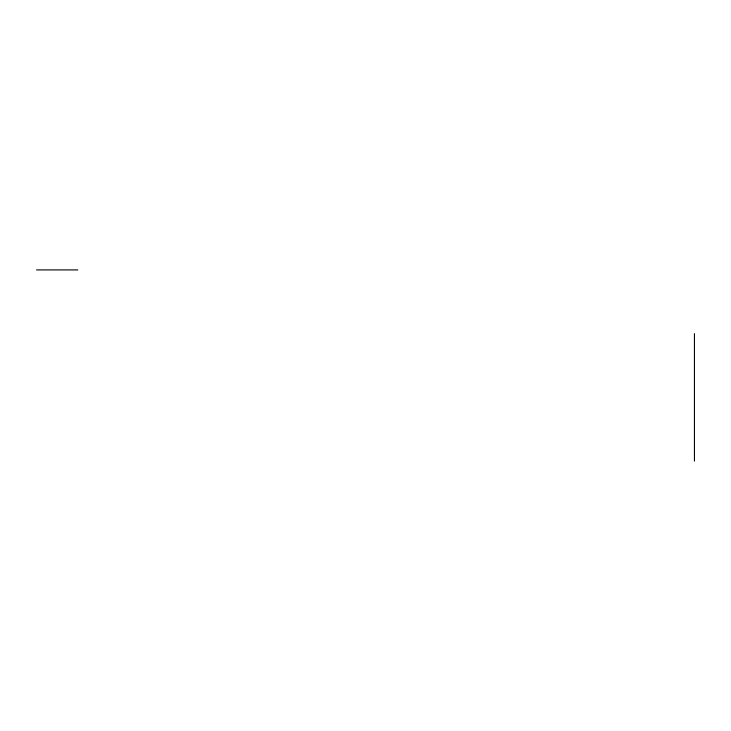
<?xml version="1.0" encoding="UTF-8"?>
<svg xmlns="http://www.w3.org/2000/svg" width="731" height="731" viewBox="0 0 731 731"><rect width="100%" height="100%" fill="white"/><g stroke="black" fill="none" stroke-linecap="round" stroke-linejoin="round"><path stroke-width="1.1" d="M36.55 269.913L77.842 269.913M694.45 333.638L694.45 461.087"/></g></svg>
